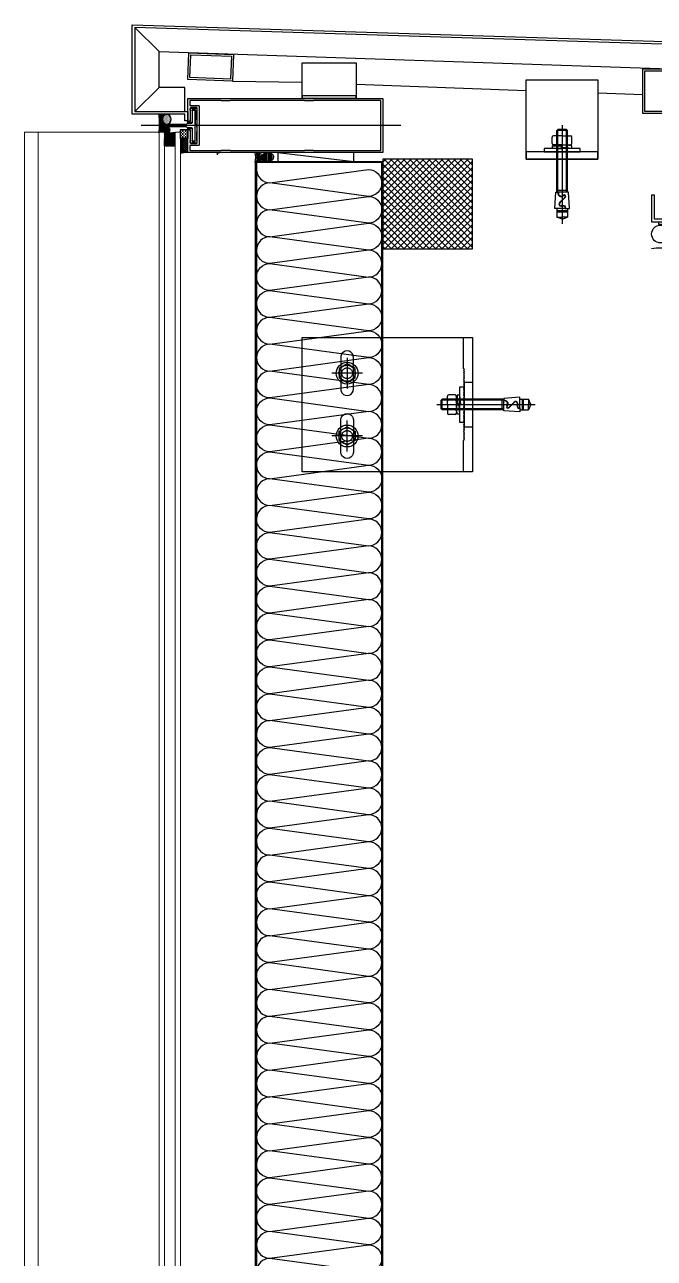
# Model space of a CAD drawing. Header units: millimetres. Extents: x -37526 to 92296, y -340 to 26760.
# Drawn here: x 38450 to 39153, y 17734 to 19110 of the extents above; entities that cross this region are included whole.
import ezdxf

# ---------------------------------------------------------------- set-up
doc = ezdxf.new("R2010")
doc.units = ezdxf.units.MM
doc.header["$LTSCALE"] = 60
doc.linetypes.add('CENTER2', pattern=[28.575, 19.05, -3.175, 3.175, -3.175])
doc.linetypes.add('HIDDEN', pattern=[2, 1, -1])
for name, color, linetype in [('0-Sheet', 7, 'Continuous'), ('A-ETC', 8, 'Continuous'), ('A-ETC-8', 8, 'Continuous'), ('A-FIN-9', 7, 'Continuous'), ('B-AR', 7, 'Continuous'), ('cen', 1, 'Continuous'), ('EGI', 6, 'Continuous'), ('fastener', 1, 'Continuous'), ('GLASS', 7, 'Continuous'), ('INSUL', 8, 'Continuous'), ('polyamide', 6, 'Continuous'), ('S-TEEL', 4, 'Continuous'), ('SEALANT', 252, 'Continuous'), ('W250', 7, 'Continuous')]:
    doc.layers.add(name, color=color, linetype=linetype)
doc.layers.add('A-WIN', color=4, linetype='Continuous', lineweight=9)
doc.layers.add('A-WIN-ELE', color=8, linetype='Continuous', lineweight=9)
pattern_1 = [(90, (81579.6663, 89232.96467), (-0.15875, 0.079375), [0, -0.15875])]

# ---------------------------------------------------------------- blocks, each defined once
blk = doc.blocks.new('커튼월 히든바_T')
at = {"layer": 'GLASS', "transparency": 33554687}
h = blk.add_hatch(dxfattribs=at)
h.set_pattern_fill('ANSI37', color=253, scale=10, angle=90, style=0)
h.set_pattern_definition([(315, (-462.3626, 2021.3178), (0.8838835, 0.8838835), []), (45, (-462.3626, 2021.3178), (-0.8838835, 0.8838835), [])])
h.paths.add_polyline_path([(-182, 8.5, 0.198912), (-181.7, 7.8, 0.112366), (-194.3, 7.8, 0.198912), (-194, 8.5), (-194, 15.5), (-193, 15.5), (-193, 16.2, 0.414214), (-192.3, 15.5), (-183.8, 15.5, 0.414035), (-183.1, 16.2), (-183.1, 15.5), (-182, 15.5)])
at = {"layer": 'SEALANT', "transparency": 33554687}
h = blk.add_hatch(dxfattribs=at)
h.set_pattern_fill('ANSI37', color=253, scale=0.5)
h.set_pattern_definition([(225, (58237.0189, -22344.7967), (1.122532015, -1.122532015), []), (315, (58237.0189, -22344.7967), (1.122532015, 1.122532015), [])])
h.paths.add_polyline_path([(-168, 14.5), (-176, 14.5), (-176, 31, 0.032752), (-168, 30)])
at = {"layer": 'SEALANT'}
h = blk.add_hatch(dxfattribs=at)
h.set_pattern_fill('DASH', color=253, scale=0.5, angle=90, style=0)
h.set_pattern_definition([(270, (-24016.0779, 66483.7451), (1.5875, -1.5875), [1.5875, -1.5875])])
h.paths.add_polyline_path([(-168, 14.5), (-176, 14.5), (-176, 4.5), (-168, 4.5)])
at = {"layer": 'SEALANT', "transparency": 33554687}
h = blk.add_hatch(dxfattribs=at)
h.set_pattern_fill('DOTS', color=253, scale=0.5)
h.set_pattern_definition([(360, (13234.07484, 298113.954), (0.396875, 0.79375), [0, -0.79375])])
edge = h.paths.add_edge_path()
edge.add_line((-191.4, -1.5), (-192.3, -1.6))
edge.add_line((-192.3, -1.6), (-193.2, -1.9))
edge.add_line((-193.2, -1.9), (-194, -2.3))
edge.add_line((-194, -2.3), (-194.7, -2.9))
edge.add_line((-194.7, -2.9), (-195.3, -3.6))
edge.add_line((-195.3, -3.6), (-195.8, -4.5))
edge.add_line((-195.8, -4.5), (-196.1, -5.4))
edge.add_line((-196.1, -5.4), (-196.2, -6.4))
edge.add_line((-196.2, -6.4), (-196.2, -7.4))
edge.add_line((-196.2, -7.4), (-196.1, -8.3))
edge.add_line((-196.1, -8.3), (-195.8, -9.3))
edge.add_line((-195.8, -9.3), (-195.3, -10.1))
edge.add_line((-195.3, -10.1), (-194.7, -10.8))
edge.add_line((-194.7, -10.8), (-194, -11.4))
edge.add_line((-194, -11.4), (-193.2, -11.9))
edge.add_line((-193.2, -11.9), (-192.3, -12.2))
edge.add_line((-192.3, -12.2), (-191.4, -12.2))
edge.add_line((-191.4, -12.2), (-191.4, -12.5))
edge.add_line((-191.4, -12.5), (-200, -12.5))
edge.add_arc((-300.5, -2), 101, 354.0521, 365.8538)
edge.add_arc((-199, 8.5), 1, 190.5973, 270)
edge.add_line((-199, 7.5), (-195, 7.5))
edge.add_arc((-186.3, -29.5), 38.1, 101.706, 103.2479, ccw=False)
edge.add_line((-194, 7.7), (-194, 1.5))
edge.add_line((-194, 1.5), (-195.8, 1.5))
edge.add_arc((-195.8, 0), 1.5, 90.0001, 270.0001)
edge.add_line((-195.8, -1.5), (-191.4, -1.5))
h = blk.add_hatch(dxfattribs=at)
h.set_pattern_fill('DOTS', color=253, scale=0.5)
h.set_pattern_definition([(360, (13234.07484, 298113.954), (0.396875, 0.79375), [0, -0.79375])])
edge = h.paths.add_edge_path()
edge.add_line((-195.3, -10.1), (-194.7, -10.8))
edge.add_line((-194.7, -10.8), (-194.7, -10.8))
edge.add_line((-194.7, -10.8), (-193.1, -11.9))
edge.add_line((-193.1, -11.9), (-191.4, -12.5))
edge.add_line((-191.4, -12.5), (-200, -12.5))
edge.add_arc((-300.5, -2), 101, 354.0521, 365.8538)
edge.add_arc((-199, 8.5), 1, 190.5973, 270)
edge.add_line((-199, 7.5), (-195, 7.5))
edge.add_arc((-186.3, -29.5), 38.1, 101.706, 103.2479, ccw=False)
edge.add_line((-194, 7.7), (-194, 1.5))
edge.add_line((-194, 1.5), (-195.8, 1.5))
edge.add_arc((-195.8, 0), 1.5, 90.0001, 270.0001)
edge.add_line((-195.8, -1.5), (-191.4, -1.5))
edge.add_arc((-191.3, -6.2), 4.72, 90.8026, 145.3845)
edge.add_line((-195.2, -3.5), (-195.2, -3.5))
edge.add_line((-195.2, -3.5), (-195.3, -3.6))
edge.add_line((-195.3, -3.6), (-195.8, -4.5))
edge.add_line((-195.8, -4.5), (-196.1, -5.4))
edge.add_line((-196.1, -5.4), (-196.2, -6.4))
edge.add_line((-196.2, -6.4), (-196.2, -7.4))
edge.add_line((-196.2, -7.4), (-196.1, -8.3))
edge.add_line((-196.1, -8.3), (-195.8, -9.3))
edge.add_line((-195.8, -9.3), (-195.3, -10.1))
at = {"layer": 'SEALANT'}
h = blk.add_hatch(dxfattribs=at)
h.set_pattern_fill('DOTS', color=8, scale=10, angle=248.1986)
h.set_pattern_definition([(248.1986, (-86538.2096, -35092.0081), (0.464238432, -0.5222680618), [0, -0.625])])
edge = h.paths.add_edge_path()
edge.add_ellipse((-191.4, 4.9), major_axis=(0, 3.37), ratio=1, start_angle=0, end_angle=360, ccw=False)
at = {"layer": 'SEALANT', "transparency": 33554687}
h = blk.add_hatch(dxfattribs=at)
h.set_pattern_fill('DOTS', color=253, scale=0.1, angle=90)
h.set_pattern_definition(pattern_1)
h.paths.add_polyline_path([(-167.9, 2.7), (-166.1, 2.7), (-166.1, 2.9), (-166.1, 3.8), (-166.1, 4.5), (-167.5, 4.5, -0.362029), (-168, 4.9, -0.057613), (-168.3, 2.5), (-168.1, 2.7, -0.198912)])
at = {"layer": 'SEALANT'}
h = blk.add_hatch(dxfattribs=at)
h.set_pattern_fill('DOTS', color=8, scale=10, angle=248.1986)
h.set_pattern_definition([(248.1986, (-86538.2096, -35090.0081), (0.464238432, -0.5222680618), [0, -0.625])])
edge = h.paths.add_edge_path()
edge.add_ellipse((-191.4, -6.9), major_axis=(0, -5.37), ratio=0.906309, start_angle=0, end_angle=360)
at = {"layer": 'SEALANT', "transparency": 33554687}
h = blk.add_hatch(dxfattribs=at)
h.set_pattern_fill('DOTS', color=253, scale=0.1, angle=270)
h.set_pattern_definition(pattern_1)
h.paths.add_polyline_path([(-167.9, -2.7), (-166.1, -2.7), (-166.1, -3), (-166.1, -3.8), (-166.1, -4.5), (-167.5, -4.5, 0.362029), (-168, -4.9, 0.057613), (-168.3, -2.5), (-168.1, -2.7, 0.198912)])
at = {"layer": 'B-AR'}
for points in [[(-165.3, 19, -0.414214), (-164.3, 20), (-158, 20, -0.414214), (-157.5, 19.5), (-157.5, -19.5, -0.414214), (-158, -20), (-164.3, -20, -0.414214), (-165.3, -19), (-165.3, -4.7, 0.414214), (-165.5, -4.5), (-167.5, -4.5, 0.414214), (-168, -5), (-168, -30), (50, -30), (50, 30), (-168, 30), (-168, 5, 0.414214), (-167.5, 4.5), (-165.5, 4.5, 0.414214), (-165.3, 4.7)], [(-130.6, -28), (-165.2, -28, -0.414214), (-165.7, -27.5), (-165.7, -22.7, -0.414214), (-165.2, -22.2), (-155.8, -22.2, 0.414214), (-155.3, -21.7), (-155.3, 21.7, 0.414214), (-155.8, 22.2), (-165.2, 22.2, -0.414214), (-165.7, 22.7), (-165.7, 27.5, -0.414214), (-165.2, 28), (-130.6, 28), (-130.1, 27.5), (-120.9, 27.5), (-120.4, 28), (-37.6, 28), (-37.1, 27.5), (-27.9, 27.5), (-27.4, 28), (47, 28, -0.414214), (47.5, 27.5), (47.5, -27.5, -0.414214), (47, -28), (-27.4, -28), (-27.9, -27.5), (-37.1, -27.5), (-37.6, -28), (-120.4, -28), (-120.9, -27.5), (-130.1, -27.5)], [(-163.6, -2.7, -0.414214), (-162.6, -3.7), (-162.6, -4.6, 0.298217), (-162.9, -5.1, 0.298217), (-162.6, -5.5), (-162.6, -16.3, 0.298217), (-162.9, -16.8, 0.414214), (-162.4, -17.3), (-160.4, -17.3, 0.414214), (-159.9, -16.8, 0.236068), (-160.1, -16.4), (-160.1, -0.4, 0.236068), (-159.9, 0, 0.236068), (-160.1, 0.4), (-160.1, 16.4, 0.236068), (-159.9, 16.8, 0.414214), (-160.4, 17.3), (-162.4, 17.3, 0.414214), (-162.9, 16.8, 0.298217), (-162.6, 16.3), (-162.6, 5.5, 0.298217), (-162.9, 5.1, 0.298217), (-162.6, 4.6), (-162.6, 3.7, -0.414214), (-163.6, 2.7), (-167.9, 2.7, 0.198912), (-168.1, 2.7), (-169, 1.8, -0.198911), (-169.7, 1.5), (-195.8, 1.5, 0.414214), (-197.3, 0, 0.414214), (-195.8, -1.5), (-169.7, -1.5, -0.198912), (-169, -1.8), (-168.3, -2.5, 0.198912), (-167.6, -2.7)]]:
    blk.add_lwpolyline(points, format="xyb", close=True, dxfattribs=at)
at = {"layer": 'cen', "ltscale": 0.005}
blk.add_line((70, 0), (-220, 0), dxfattribs=at)
at = {"layer": 'GLASS', "color": 1, "linetype": 'Continuous'}
for p, q in [((-193.3, 15.5, 0), (-193.3, 22.5, 0)), ((-182.8, 15.5, 0), (-182.8, 22.5, 0))]:
    blk.add_line(p, q, dxfattribs=at)
at = {"layer": 'GLASS', "color": 1, "linetype": 'Continuous', "elevation": 0}
blk.add_lwpolyline([(-182, 8.5, 0.198912), (-181.7, 7.8, 0.112366), (-194.3, 7.8, 0.198912), (-194, 8.5), (-194, 15.5), (-193, 15.5), (-193, 16.2, 0.414214), (-192.3, 15.5), (-183.8, 15.5, 0.414035), (-183.1, 16.2), (-183.1, 15.5), (-182, 15.5)], format="xyb", close=True, dxfattribs=at)
for points in [[(-193, 15.5), (-193, 22.5), (-194, 22.5), (-194, 15.5)], [(-183.1, 15.5), (-183.1, 22.5), (-182, 22.5), (-182, 15.5)]]:
    blk.add_lwpolyline(points, close=True, dxfattribs=at)
for points in [[(-183.1, 16.2, -0.414214), (-183.8, 15.5), (-192.3, 15.5, -0.414214), (-193, 16.2), (-193, 22, -0.414214), (-192.5, 22.5), (-188.5, 22.5), (-188, 22), (-187.5, 22.5), (-183.6, 22.5, -0.414214), (-183.1, 22), (-183.1, 16.2)], [(-183.6, 16.2), (-183.6, 21.8, 0.414214), (-183.8, 22), (-192.3, 22, 0.414214), (-192.5, 21.8), (-192.5, 16.2, 0.414214), (-192.3, 16), (-183.8, 16, 0.414214), (-183.6, 16.2)]]:
    blk.add_lwpolyline(points, format="xyb", dxfattribs=at)
at = {"layer": 'GLASS', "color": 8, "linetype": 'Continuous'}
for centre in [(-191.6, 21.2, 0), (-191.6, 19.7, 0), (-191.6, 18.2, 0), (-191.6, 16.7, 0), (-190.3, 21.2, 0), (-190.3, 19.7, 0), (-190.3, 18.2, 0), (-190.3, 16.7, 0), (-188.8, 21.2, 0), (-188.8, 19.7, 0), (-188.8, 18.2, 0), (-188.8, 16.7, 0), (-187.3, 21.2, 0), (-187.3, 19.7, 0), (-187.3, 18.2, 0), (-187.3, 16.7, 0), (-185.8, 21.2, 0), (-185.8, 19.7, 0), (-185.8, 18.2, 0), (-185.8, 16.7, 0), (-184.3, 21.2, 0), (-184.3, 19.7, 0), (-184.3, 18.2, 0), (-184.3, 16.7, 0)]:
    blk.add_circle(centre, 0.65, dxfattribs=at)
at = {"layer": 'polyamide', "color": 5}
blk.add_lwpolyline([(-159.7, -17.9), (-159.7, 0), (-159.7, -17.9), (-163.1, -17.9), (-163.1, -3.5), (-163.6, -3), (-166.1, -3), (-166.1, -3.8), (-165.6, -4.3), (-165.1, -4.3), (-165.1, -6.4), (-164.8, -6.7), (-164.8, -17), (-165.1, -17), (-165.1, -19), (-164.6, -19.5), (-158.2, -19.5), (-157.7, -19), (-157.7, -17), (-158, -17), (-158, -6.5), (-157.7, -6.5), (-157.7, -2), (-158, -2), (-158, 2), (-157.7, 2), (-157.7, 6.5), (-158, 6.5), (-158, 17), (-157.7, 17), (-157.7, 19), (-158.2, 19.5), (-164.6, 19.5), (-165.1, 19), (-165.1, 17), (-164.8, 17), (-164.8, 6.7), (-165.1, 6.4), (-165.1, 4.3), (-165.6, 4.3), (-166.1, 3.8), (-166.1, 2.9), (-163.6, 2.9), (-163.1, 3.4), (-163.1, 17.8), (-159.7, 17.8), (-159.7, 0)], dxfattribs=at)
at = {"layer": 'SEALANT', "color": 4}
blk.add_lwpolyline([(-168, 30, -0.032752), (-176, 31)], format="xyb", dxfattribs=at)
blk.add_lwpolyline([(-168, 14.5), (-176, 14.5), (-176, 4.5), (-168, 4.5)], close=True, dxfattribs=at)
at = {"layer": 'SEALANT', "color": 4, "elevation": 0}
blk.add_lwpolyline([(-200, 8.5, -0.051914), (-200, -12.5)], format="xyb", dxfattribs=at)
at = {"layer": 'SEALANT', "color": 8}
for centre, start, end in [((-179.4, 5.1), 346.7784, 359.2245), ((-179.4, -5.1), 0.7755, 13.2216)]:
    blk.add_arc(centre, 11.4, start, end, dxfattribs=at)
at = {"layer": 'SEALANT', "color": 4, "extrusion": (0, 0, -1)}
blk.add_ellipse((-191.4, 4.9, 0), major_axis=(0, 3.37), ratio=1, dxfattribs=at)
at = {"layer": 'SEALANT', "color": 4}
blk.add_ellipse((-191.4, -6.9), major_axis=(0, -5.37), ratio=0.906309, dxfattribs=at)
blk = doc.blocks.new('m12 set anchor')
at = {"layer": 'A-ETC-8'}
for p, q in [((0, 14), (-9.5, 14)), ((-4.8, 21), (-6, 19.8)), ((-6, 19.8), (6, 19.8)), ((-6, -49), (-6, 19.8)), ((-4.8, 21), (4.8, 21)), ((-4.8, -49), (-4.8, 21)), ((0, 26), (0, -84)), ((0, 14), (9.5, 14)), ((6, 19.8), (4.8, 21)), ((4.8, -49), (4.8, 21)), ((6, -49), (6, 19.8)), ((-11, 5.5), (-11, 12.5)), ((-10.8, 3), (-0.5, 4)), ((-10.8, 0), (-10.8, 3)), ((-10.8, 0), (-0.5, 1)), ((-10.8, 0), (0.5, 0)), ((0, 4), (-9.5, 4)), ((-5.5, 5.5), (-5.5, 12.5)), ((-0.5, 1), (-0.5, 4)), ((10.7, 3), (-0.5, 3)), ((0, 4), (9.5, 4)), ((0.5, 2), (10.7, 3)), ((0.5, -1), (0.5, 2)), ((0.5, -1), (10.7, 0)), ((5.5, 5.5), (5.5, 12.5)), ((10.7, 0), (10.7, 3)), ((11, 5.5), (11, 12.5)), ((-8.2, -67), (-7, -49)), ((-7, -49), (0, -49)), ((6, -46.6), (-6, -46.6)), ((2.6, -60.8), (-3.6, -54.7)), ((2.9, -60.5), (-3.2, -54.4)), ((0, -49), (3.9, -49)), ((7, -49), (4.4, -49)), ((8.2, -67), (7, -49)), ((-3.6, -67), (-8.2, -67)), ((-6, -67), (-6, -76.6)), ((-2.4, -64.1), (1.2, -64.1)), ((-2.4, -64.6), (1.2, -64.6)), ((-2.4, -67), (0, -67)), ((0, -67), (8.2, -67)), ((6, -67), (6, -76.6)), ((6, -69.4), (-6, -69.4)), ((6, -70.6), (-6, -70.6)), ((0, -79), (-6, -76.6)), ((-6, -76.6), (0, -76.6)), ((6, -76.6), (0, -76.6)), ((0, -79), (6, -76.6))]:
    blk.add_line(p, q, dxfattribs=at)
for centre, radius, start, end in [((-9.5, 12.5), 1.47, 90, 180), ((-7, 12.5), 1.47, 0, 90), ((-4, 12.5), 1.47, 90, 180), ((4, 12.5), 1.47, 0, 90), ((7, 12.5), 1.47, 90, 180), ((9.5, 12.5), 1.47, 0, 90), ((-9.5, 5.5), 1.47, 180, 270), ((-7, 5.5), 1.47, 270, 0), ((-4, 5.5), 1.47, 180, 270), ((4, 5.5), 1.47, 270, 0), ((7, 5.5), 1.47, 180, 270), ((9.5, 5.5), 1.47, 270, 0), ((-2.4, -53.5), 1.68, 45, 225), ((-2.4, -53.5), 1.2, 45, 225), ((1, -50.1), 3.6, 225, 18.0378), ((1, -50.1), 3.12, 225, 20.9333), ((-2.4, -65.8), 1.68, 90, 225.5847), ((-2.4, -65.8), 1.2, 90, 270), ((1.2, -62.2), 2.4, 270, 45), ((1.2, -62.2), 1.92, 270, 45)]:
    blk.add_arc(centre, radius, start, end, dxfattribs=at)
blk = doc.blocks.new('A$C34c8856c')
at = {"layer": 'fastener', "linetype": 'CENTER2'}
for p, q in [((-140, 52.2, 0), (-140, 17.8, 0)), ((-122.8, 35, 0), (-157.2, 35, 0)), ((-140, -52.2, 0), (-140, -17.8, 0)), ((-122.8, -35, 0), (-157.2, -35, 0))]:
    blk.add_line(p, q, dxfattribs=at)
at = {"layer": 'fastener'}
for points in [[(-140, 45.4), (-149, 40.2), (-149, 29.8), (-140, 24.6), (-131, 29.8), (-131, 40.2)], [(-140, -45.4), (-149, -40.2), (-149, -29.8), (-140, -24.6), (-131, -29.8), (-131, -40.2)]]:
    blk.add_lwpolyline(points, close=True, dxfattribs=at)
for centre, radius in [((-140, 35, 0), 12.2), ((-140, 35, 0), 9), ((-140, -35, 0), 12.2), ((-140, -35, 0), 9)]:
    blk.add_circle(centre, radius, dxfattribs=at)
at = {"layer": 'fastener', "linetype": 'HIDDEN'}
for centre in [(-140, 35, 0), (-140, -35, 0)]:
    blk.add_circle(centre, 6, dxfattribs=at)
at = {"layer": 'S-TEEL'}
for points in [[(-190, 75), (0, 75), (0, -75), (-190, -75)], [(-14, -20), (-14, 20), (-10, 20), (-9, 19), (-10, 18), (-9, 17), (-10, 16), (-9, 15), (-10, 14), (-9, 13), (-10, 12), (-9, 11), (-10, 10), (-9, 9), (-10, 8), (-9, 7), (-10, 6), (-9, 5), (-10, 4), (-9, 3), (-10, 2), (-9, 1), (-10, 0), (-9, -1), (-10, -2), (-9, -3), (-10, -4), (-9, -5), (-10, -6), (-9, -7), (-10, -8), (-9, -9), (-10, -10), (-9, -11), (-10, -12), (-9, -13), (-10, -14), (-9, -15), (-10, -16), (-9, -17), (-10, -18), (-9, -19), (-10, -20)]]:
    blk.add_lwpolyline(points, close=True, dxfattribs=at)
blk.add_lwpolyline([(-10, 40), (-10, 75), (0, 75), (0, -75), (-10, -75), (-10, -40), (-9, -39), (-10, -38), (-9, -37), (-10, -36), (-9, -35), (-10, -34), (-9, -33), (-10, -32), (-9, -31), (-10, -30), (-9, -29), (-10, -28), (-9, -27), (-10, -26), (-9, -25), (-10, -24), (-9, -23), (-10, -22), (-9, -21), (-10, -20), (-9, -19), (-10, -18), (-9, -17), (-10, -16), (-9, -15), (-10, -14), (-9, -13), (-10, -12), (-9, -11), (-10, -10), (-9, -9), (-10, -8), (-9, -7), (-10, -6), (-9, -5), (-10, -4), (-9, -3), (-10, -2), (-9, -1), (-10, 0), (-9, 1), (-10, 2), (-9, 3), (-10, 4), (-9, 5), (-10, 6), (-9, 7), (-10, 8), (-9, 9), (-10, 10), (-9, 11), (-10, 12), (-9, 13), (-10, 14), (-9, 15), (-10, 16), (-9, 17), (-10, 18), (-9, 19), (-10, 20), (-9, 21), (-10, 22), (-9, 23), (-10, 24), (-9, 25), (-10, 26), (-9, 27), (-10, 28), (-9, 29), (-10, 30), (-9, 31), (-10, 32), (-9, 33), (-10, 34), (-9, 35), (-10, 36), (-9, 37), (-10, 38), (-9, 39), (-10, 40)], dxfattribs=at)
for points in [[(-146.7, 15, 0.745357), (-133.3, 15, 0.072565), (-133, 17), (-133, 53, 0.072565), (-133.3, 55, 0.745355), (-146.7, 55, 0.072565), (-147, 53), (-147, 17, 0.072565)], [(-146.7, -15, -0.745357), (-133.3, -15, -0.072565), (-133, -17), (-133, -53, -0.072565), (-133.3, -55, -0.745355), (-146.7, -55, -0.072565), (-147, -53), (-147, -17, -0.072565)]]:
    blk.add_lwpolyline(points, format="xyb", close=True, dxfattribs=at)
at = {"layer": 'S-TEEL', "color": 1}
blk.add_lwpolyline([(0, -25), (-9, -25), (-9, 25), (0, 25)], close=True, dxfattribs=at)
at = {"layer": 'fastener', "rotation": 90}
blk.add_blockref('m12 set anchor', (-14, 0), dxfattribs=at)
blk = doc.blocks.new('M12-STUD ANCHOR')
at = {"layer": 'A-ETC-8'}
for p, q in [((28.7, 42.2), (19.2, 42.2)), ((22.7, 48), (23.9, 49.2)), ((34.7, 48), (22.7, 48)), ((22.7, -20.8), (22.7, 48)), ((33.5, 49.2), (23.9, 49.2)), ((23.9, -20.8), (23.9, 49.2)), ((28.7, 54.2), (28.7, -55.8)), ((28.7, 42.2), (38.2, 42.2)), ((33.5, 49.2), (34.7, 48)), ((33.5, -20.8), (33.5, 49.2)), ((34.7, -20.8), (34.7, 48)), ((17.8, 33.7), (17.8, 40.7)), ((28.2, 30.2), (18, 31.2)), ((18, 28.2), (18, 31.2)), ((18, 31.2), (29.2, 31.2)), ((28.2, 27.2), (18, 28.2)), ((28.7, 32.2), (19.2, 32.2)), ((23.3, 33.7), (23.3, 40.7)), ((28.2, 27.2), (28.2, 30.2)), ((39.5, 28.2), (28.2, 28.2)), ((28.7, 32.2), (38.2, 32.2)), ((29.2, 29.2), (29.2, 32.2)), ((39.5, 31.2), (29.2, 32.2)), ((39.5, 28.2), (29.2, 29.2)), ((34.2, 33.7), (34.2, 40.7)), ((39.5, 28.2), (39.5, 31.2)), ((39.7, 33.7), (39.7, 40.7)), ((20.5, -38.8), (21.7, -20.8)), ((21.7, -20.8), (24.3, -20.8)), ((22.7, -18.4), (34.7, -18.4)), ((28.7, -20.8), (24.8, -20.8)), ((25.8, -32.3), (32, -26.1)), ((26.2, -32.6), (32.3, -26.5)), ((35.7, -20.8), (28.7, -20.8)), ((36.9, -38.8), (35.7, -20.8)), ((28.7, -38.8), (20.5, -38.8)), ((22.7, -38.8), (22.7, -48.4)), ((22.7, -41.2), (34.7, -41.2)), ((31.1, -35.9), (27.5, -35.9)), ((31.1, -36.4), (27.5, -36.4)), ((31.1, -38.8), (28.7, -38.8)), ((32.3, -38.8), (36.9, -38.8)), ((34.7, -38.8), (34.7, -48.4)), ((22.7, -42.4), (34.7, -42.4)), ((22.7, -48.4), (28.7, -48.4)), ((28.7, -50.8), (22.7, -48.4)), ((28.7, -50.8), (34.7, -48.4)), ((34.7, -48.4), (28.7, -48.4))]:
    blk.add_line(p, q, dxfattribs=at)
for centre, radius, start, end in [((19.2, 40.7), 1.47, 90, 180), ((21.8, 40.7), 1.47, 360, 90), ((24.7, 40.7), 1.47, 90, 180), ((32.8, 40.7), 1.47, 360, 90), ((35.7, 40.7), 1.47, 90, 180), ((38.2, 40.7), 1.47, 360, 90), ((19.2, 33.7), 1.47, 180, 270), ((21.8, 33.7), 1.47, 270, 360), ((24.7, 33.7), 1.47, 180, 270), ((32.8, 33.7), 1.47, 270, 360), ((35.7, 33.7), 1.47, 180, 270), ((38.2, 33.7), 1.47, 270, 360), ((27.7, -21.9), 3.6, 161.9622, 315), ((27.7, -21.9), 3.12, 159.0667, 315), ((31.1, -25.3), 1.68, 315, 135), ((31.1, -25.3), 1.2, 315, 135), ((27.5, -34), 2.4, 135, 270), ((27.5, -34), 1.92, 135, 270), ((31.1, -37.6), 1.68, 314.4153, 90), ((31.1, -37.6), 1.2, 270, 90)]:
    blk.add_arc(centre, radius, start, end, dxfattribs=at)
blk = doc.blocks.new('A$C7453124a')
at = {"layer": 'A-ETC-8'}
for points in [[(-40, 88.4), (40, 88.4), (40, 0), (-40, 0)], [(-40, 8), (-40, 0), (40, 0), (40, 8)], [(-20, 8), (20, 8), (20, 12), (-20, 12)]]:
    blk.add_lwpolyline(points, close=True, dxfattribs=at)
blk.add_blockref('M12-STUD ANCHOR', (-28.7, -16.2), dxfattribs=at)
blk = doc.blocks.new('A$C057cb786')
at = {"layer": 'A-ETC-8'}
for p, q in [((-350, 119.9), (-377, 146.9)), ((220, 100.9), (247, 127)), ((-267.9, 86.9), (-190, 85.9)), ((-130, 83.7), (60, 76.7)), ((-377, 53), (-350, 80)), ((140, 73.8), (190, 72))]:
    blk.add_line(p, q, dxfattribs=at)
for points in [[(-350, 119.9), (220, 100.9), (220, -67)], [(-321, 53), (-321, 80), (-350, 80), (-350, 119.9)]]:
    blk.add_lwpolyline(points, dxfattribs=at)
for points in [[(-316.8, 118.7), (-266.8, 116.9), (-267.9, 86.9), (-317.9, 88.7)], [(-314.6, 116.3), (-269.2, 114.7), (-270.1, 89.3), (-315.5, 91)], [(-190, 107.5), (-130, 107.5), (-130, 67.5), (-190, 67.5)], [(220, 100.9), (220, 50.9), (190, 50.9), (190, 100.9)], [(217.7, 98.6), (217.7, 53.2), (192.3, 53.2), (192.3, 98.6)], [(-190, 67.5), (-130, 67.5), (-130, 70.5), (-190, 70.5)], [(200, -70), (230, -70), (230, -67), (203, -67), (203, -40), (200, -40)]]:
    blk.add_lwpolyline(points, close=True, dxfattribs=at)
blk.add_arc((210, -163.7), 64.5, 81.0843, 98.9157, dxfattribs=at)
blk.add_ellipse((210, -83.5), major_axis=(0, 10), ratio=0.999542, dxfattribs=at)
at = {"layer": 'A-FIN-9'}
blk.add_lwpolyline([(-321, 42.8), (-321, 50), (-380, 50), (-380, 150), (250, 130), (250, -100), (220, -100), (220, -73), (208, -73), (208, -70), (223, -70), (223, -97), (247, -97), (247, 127.1), (-377, 146.9), (-377, 53), (-318, 53), (-318, 42.8)], close=True, dxfattribs=at)
at = {"layer": 'A-ETC-8'}
blk.add_blockref('A$C7453124a', (100, 0), dxfattribs=at)

msp = doc.modelspace()

# ---------------------------------------------------------------- hatches: boundary and pattern name
at = {"layer": 'A-ETC'}
h = msp.add_hatch(dxfattribs=at)
h.set_pattern_fill('ANSI37', color=251, scale=40, style=0)
h.set_pattern_definition([(45, (94494.5753, 21172.342), (-3.5355339, 3.5355339), []), (135, (94494.5753, 21172.342), (-3.5355339, -3.5355339), [])])
h.paths.add_polyline_path([(38950, 18860), (38950, 18960), (38850, 18960), (38850, 18860)])
at = {"layer": 'SEALANT', "transparency": 33554687}
h = msp.add_hatch(dxfattribs=at)
h.set_pattern_fill('DOTS', color=8, scale=0.5, angle=270, style=0)
h.set_pattern_definition([(270, (-13082997.4347, -137828.0705), (0.79375, -0.396875), [0, -0.79375])])
edge = h.paths.add_edge_path()
edge.add_ellipse((38721.3, 18962.5), major_axis=(6.47, 0), ratio=0.77258, start_angle=0, end_angle=360)

# ---------------------------------------------------------------- linework, layer by layer
at = {"layer": '0-Sheet'}
for p, q in [((38632, 19010), (38632, 19002.8)), ((38632, 19002.8), (38629, 19002.8))]:
    msp.add_line(p, q, dxfattribs=at)
at = {"layer": 'A-ETC', "color": 1, "elevation": 0}
msp.add_lwpolyline([(38950, 18860), (38950, 18960), (38850, 18960), (38850, 18860), (38950, 18860)], dxfattribs=at)
at = {"layer": 'A-WIN', "elevation": 0}
for points in [[(38606, 16368.5, -0.414214), (38605, 16367.5), (38601, 16367.5, -0.414214), (38600, 16368.5), (38600, 18989, -0.414214), (38601, 18990), (38605, 18990, -0.414214), (38606, 18989)], [(38624, 16368.5, -0.414214), (38623, 16367.5), (38619, 16367.5, -0.414214), (38618, 16368.5), (38618, 18989, -0.414214), (38619, 18990), (38623, 18990, -0.414214), (38624, 18989)]]:
    msp.add_lwpolyline(points, format="xyb", close=True, dxfattribs=at)
at = {"layer": 'A-WIN-ELE'}
msp.add_line((38465, 18990), (38465, 11017.5), dxfattribs=at)
at = {"layer": 'A-WIN-ELE', "elevation": 0}
msp.add_lwpolyline([(38600, 11017.5), (38450, 11017.5), (38450, 18990), (38600, 18990)], close=True, dxfattribs=at)
at = {"layer": 'EGI', "color": 8}
for p, q in [((38732.6, 18967.5), (38817.6, 18957.5)), ((38848.8, 16430, 0), (38848.8, 18927.5, 0)), ((38850, 16430, 0), (38850, 18927.5, 0))]:
    msp.add_line(p, q, dxfattribs=at)
at = {"layer": 'INSUL', "elevation": 0}
msp.add_lwpolyline([(38732.6, 18957.5), (38817.6, 18957.5), (38817.6, 18967.5), (38732.6, 18967.5)], close=True, dxfattribs=at)
for points in [[(38707.6, 18956.3, -0.414214), (38708.8, 18957.5), (38848.8, 18957.5, -0.414214), (38850, 18956.3), (38850, 18927.5), (38848.8, 18927.5), (38848.8, 18956.3), (38708.8, 18956.3), (38708.8, 16401.2), (38848.8, 16401.2), (38848.8, 16430), (38850, 16430), (38850, 16401.2, -0.414214), (38848.8, 16400), (38708.8, 16400, -0.414214), (38707.6, 16401.2), (38707.6, 18956.3)], [(38708.8, 18948.5, 0.414316), (38723.8, 18933.5), (38833.8, 18948.5, -0.414316), (38848.8, 18933.5, -0.414316), (38833.8, 18918.5), (38723.8, 18933.5, 0.414316), (38708.8, 18918.5)], [(38708.8, 18918.5, 0.414316), (38723.8, 18903.5), (38833.8, 18918.5, -0.414316), (38848.8, 18903.5, -0.414316), (38833.8, 18888.5), (38723.8, 18903.5, 0.414316), (38708.8, 18888.5)], [(38708.8, 18888.5, 0.414316), (38723.8, 18873.5), (38833.8, 18888.5, -0.414316), (38848.8, 18873.5, -0.414316), (38833.8, 18858.5), (38723.8, 18873.5, 0.414316), (38708.8, 18858.5)], [(38708.8, 18828.5, -0.414316), (38723.8, 18843.5), (38833.8, 18828.5, 0.414316), (38848.8, 18843.5, 0.414316), (38833.8, 18858.5), (38723.8, 18843.5, -0.414316), (38708.8, 18858.5)], [(38708.8, 18798.5, -0.414316), (38723.8, 18813.5), (38833.8, 18798.6, 0.414316), (38848.8, 18813.5, 0.414316), (38833.8, 18828.5), (38723.8, 18813.6, -0.414316), (38708.8, 18828.5)], [(38708.8, 18798.6, 0.414316), (38723.8, 18783.6), (38833.8, 18798.5, -0.414316), (38848.8, 18783.6, -0.414316), (38833.8, 18768.6), (38723.8, 18783.5, 0.414316), (38708.8, 18768.6)], [(38708.8, 18768.6, 0.414316), (38723.8, 18753.6), (38833.8, 18768.6, -0.414316), (38848.8, 18753.6, -0.414316), (38833.8, 18738.6), (38723.8, 18753.6, 0.414316), (38708.8, 18738.6)], [(38708.8, 18738.6, 0.414316), (38723.8, 18723.6), (38833.8, 18738.6, -0.414316), (38848.8, 18723.6, -0.414316), (38833.8, 18708.6), (38723.8, 18723.6, 0.414316), (38708.8, 18708.6)], [(38708.8, 18678.6, -0.414316), (38723.8, 18693.6), (38833.8, 18678.6, 0.414316), (38848.8, 18693.6, 0.414316), (38833.8, 18708.6), (38723.8, 18693.6, -0.414316), (38708.8, 18708.6)], [(38708.8, 18648.6, -0.414316), (38723.8, 18663.6), (38833.8, 18648.6, 0.414316), (38848.8, 18663.6, 0.414316), (38833.8, 18678.6), (38723.8, 18663.6, -0.414316), (38708.8, 18678.6)], [(38708.8, 18618.6, -0.414316), (38723.8, 18633.6), (38833.8, 18618.6, 0.414316), (38848.8, 18633.6, 0.414316), (38833.8, 18648.6), (38723.8, 18633.6, -0.414316), (38708.8, 18648.6)], [(38708.8, 18618.6, 0.414316), (38723.8, 18603.6), (38833.8, 18618.6, -0.414316), (38848.8, 18603.6, -0.414316), (38833.8, 18588.6), (38723.8, 18603.6, 0.414316), (38708.8, 18588.6)], [(38708.8, 18588.6, 0.414316), (38723.8, 18573.7), (38833.8, 18588.6, -0.414316), (38848.8, 18573.6, -0.414316), (38833.8, 18558.7), (38723.8, 18573.6, 0.414316), (38708.8, 18558.6)], [(38708.8, 18528.7, -0.414316), (38723.8, 18543.6), (38833.8, 18528.7, 0.414316), (38848.8, 18543.7, 0.414316), (38833.8, 18558.6), (38723.8, 18543.7, -0.414316), (38708.8, 18558.7)], [(38708.8, 18498.7, -0.414316), (38723.8, 18513.7), (38833.8, 18498.7, 0.414316), (38848.8, 18513.7, 0.414316), (38833.8, 18528.7), (38723.8, 18513.7, -0.414316), (38708.8, 18528.7)], [(38708.8, 18468.7, -0.414316), (38723.8, 18483.7), (38833.8, 18468.7, 0.414316), (38848.8, 18483.7, 0.414316), (38833.8, 18498.7), (38723.8, 18483.7, -0.414316), (38708.8, 18498.7)], [(38708.8, 18438.7, -0.414316), (38723.8, 18453.7), (38833.8, 18438.7, 0.414316), (38848.8, 18453.7, 0.414316), (38833.8, 18468.7), (38723.8, 18453.7, -0.414316), (38708.8, 18468.7)], [(38708.8, 18408.7, -0.414316), (38723.8, 18423.7), (38833.8, 18408.7, 0.414316), (38848.8, 18423.7, 0.414316), (38833.8, 18438.7), (38723.8, 18423.7, -0.414316), (38708.8, 18438.7)], [(38708.8, 18378.7, -0.414316), (38723.8, 18393.7), (38833.8, 18378.7, 0.414316), (38848.8, 18393.7, 0.414316), (38833.8, 18408.7), (38723.8, 18393.7, -0.414316), (38708.8, 18408.7)], [(38708.8, 18348.7, -0.414316), (38723.8, 18363.7), (38833.8, 18348.7, 0.414316), (38848.8, 18363.7, 0.414316), (38833.8, 18378.7), (38723.8, 18363.7, -0.414316), (38708.8, 18378.7)], [(38708.8, 18348.7, 0.414316), (38723.8, 18333.7), (38833.8, 18348.7, -0.414316), (38848.8, 18333.7, -0.414316), (38833.8, 18318.7), (38723.8, 18333.7, 0.414316), (38708.8, 18318.7)], [(38708.8, 18288.7, -0.414316), (38723.8, 18303.7), (38833.8, 18288.7, 0.414316), (38848.8, 18303.7, 0.414316), (38833.8, 18318.7), (38723.8, 18303.7, -0.414316), (38708.8, 18318.7)], [(38708.8, 18258.7, -0.414316), (38723.8, 18273.7), (38833.8, 18258.8, 0.414316), (38848.8, 18273.7, 0.414316), (38833.8, 18288.7), (38723.8, 18273.8, -0.414316), (38708.8, 18288.7)], [(38708.8, 18258.8, 0.414316), (38723.8, 18243.8), (38833.8, 18258.7, -0.414316), (38848.8, 18243.8, -0.414316), (38833.8, 18228.8), (38723.8, 18243.7, 0.414316), (38708.8, 18228.8)], [(38708.8, 18198.8, -0.414316), (38723.8, 18213.8), (38833.8, 18198.8, 0.414316), (38848.8, 18213.8, 0.414316), (38833.8, 18228.8), (38723.8, 18213.8, -0.414316), (38708.8, 18228.8)], [(38708.8, 18198.8, 0.414316), (38723.8, 18183.8), (38833.8, 18198.8, -0.414316), (38848.8, 18183.8, -0.414316), (38833.8, 18168.8), (38723.8, 18183.8, 0.414316), (38708.8, 18168.8)], [(38708.8, 18138.8, -0.414316), (38723.8, 18153.8), (38833.8, 18138.8, 0.414316), (38848.8, 18153.8, 0.414316), (38833.8, 18168.8), (38723.8, 18153.8, -0.414316), (38708.8, 18168.8)], [(38708.8, 18138.8, 0.414316), (38723.8, 18123.8), (38833.8, 18138.8, -0.414316), (38848.8, 18123.8, -0.414316), (38833.8, 18108.8), (38723.8, 18123.8, 0.414316), (38708.8, 18108.8)], [(38708.8, 18108.8, 0.414316), (38723.8, 18093.8), (38833.8, 18108.8, -0.414316), (38848.8, 18093.8, -0.414316), (38833.8, 18078.8), (38723.8, 18093.8, 0.414316), (38708.8, 18078.8)], [(38708.8, 18048.8, -0.414316), (38723.8, 18063.8), (38833.8, 18048.8, 0.414316), (38848.8, 18063.8, 0.414316), (38833.8, 18078.8), (38723.8, 18063.8, -0.414316), (38708.8, 18078.8)], [(38708.8, 18048.8, 0.414316), (38723.8, 18033.9), (38833.8, 18048.8, -0.414316), (38848.8, 18033.8, -0.414316), (38833.8, 18018.9), (38723.8, 18033.8, 0.414316), (38708.8, 18018.8)], [(38708.8, 18018.9, 0.414316), (38723.8, 18003.9), (38833.8, 18018.8, -0.414316), (38848.8, 18003.9, -0.414316), (38833.8, 17988.9), (38723.8, 18003.8, 0.414316), (38708.8, 17988.9)], [(38708.8, 17988.9, 0.414316), (38723.8, 17973.9), (38833.8, 17988.9, -0.414316), (38848.8, 17973.9, -0.414316), (38833.8, 17958.9), (38723.8, 17973.9, 0.414316), (38708.8, 17958.9)], [(38708.8, 17958.9, 0.414316), (38723.8, 17943.9), (38833.8, 17958.9, -0.414316), (38848.8, 17943.9, -0.414316), (38833.8, 17928.9), (38723.8, 17943.9, 0.414316), (38708.8, 17928.9)], [(38708.8, 17928.9, 0.414316), (38723.8, 17913.9), (38833.8, 17928.9, -0.414316), (38848.8, 17913.9, -0.414316), (38833.8, 17898.9), (38723.8, 17913.9, 0.414316), (38708.8, 17898.9)], [(38708.8, 17898.9, 0.414316), (38723.8, 17883.9), (38833.8, 17898.9, -0.414316), (38848.8, 17883.9, -0.414316), (38833.8, 17868.9), (38723.8, 17883.9, 0.414316), (38708.8, 17868.9)], [(38708.8, 17868.9, 0.414316), (38723.8, 17853.9), (38833.8, 17868.9, -0.414316), (38848.8, 17853.9, -0.414316), (38833.8, 17838.9), (38723.8, 17853.9, 0.414316), (38708.8, 17838.9)], [(38708.8, 17808.9, -0.414316), (38723.8, 17823.9), (38833.8, 17808.9, 0.414316), (38848.8, 17823.9, 0.414316), (38833.8, 17838.9), (38723.8, 17823.9, -0.414316), (38708.8, 17838.9)], [(38708.8, 17778.9, -0.414316), (38723.8, 17793.9), (38833.8, 17778.9, 0.414316), (38848.8, 17793.9, 0.414316), (38833.8, 17808.9), (38723.8, 17793.9, -0.414316), (38708.8, 17808.9)], [(38708.8, 17778.9, 0.414316), (38723.8, 17763.9), (38833.8, 17778.9, -0.414316), (38848.8, 17763.9, -0.414316), (38833.8, 17748.9), (38723.8, 17763.9, 0.414316), (38708.8, 17748.9)], [(38708.8, 17748.9, 0.414316), (38723.8, 17734), (38833.8, 17748.9, -0.414316), (38848.8, 17733.9, -0.414316), (38833.8, 17719), (38723.8, 17733.9, 0.414316), (38708.8, 17718.9)]]:
    msp.add_lwpolyline(points, format="xyb", dxfattribs=at)
at = {"layer": 'SEALANT', "color": 8}
for centre, radius, start, end in [((38625.8, 18961.9), 39.7, 4.1055, 8.0988), ((38625.8, 18961.9), 41.2, 5.9356, 7.8024), ((38625.8, 18961.9), 42.7, 6.7694, 7.527), ((38675.8, 18961.9), 33.7, 352.509, 9.551), ((38675.8, 18961.9), 35.2, 352.8295, 9.141), ((38675.8, 18961.9), 36.7, 353.1236, 8.7649), ((38675.8, 18961.9), 38.2, 353.3945, 8.4186), ((38675.8, 18961.9), 39.7, 353.6448, 357.4891), ((38675.8, 18961.9), 41.2, 353.8768, 355.6385), ((38675.8, 18961.9), 42.7, 354.0924, 354.7841)]:
    msp.add_arc(centre, radius, start, end, dxfattribs=at)
at = {"layer": 'SEALANT', "color": 4}
msp.add_arc((38675.8, 18961.9), 32.2, 350.0002, 9.9997, dxfattribs=at)
msp.add_ellipse((38721.3, 18962.5), major_axis=(6.47, 0), ratio=0.77258, dxfattribs=at)

# ---------------------------------------------------------------- block references
at = {"layer": 'A-ETC-8'}
msp.add_blockref('A$C34c8856c', (38950, 18686.2), dxfattribs=at)
at = {"layer": 'A-FIN-9'}
msp.add_blockref('A$C057cb786', (38950, 18960), dxfattribs=at)
at = {"layer": 'W250', "xscale": -1, "rotation": 180}
msp.add_blockref('커튼월 히든바_T', (38800, 18997.5), dxfattribs=at)

doc.saveas('drawing.dxf')
